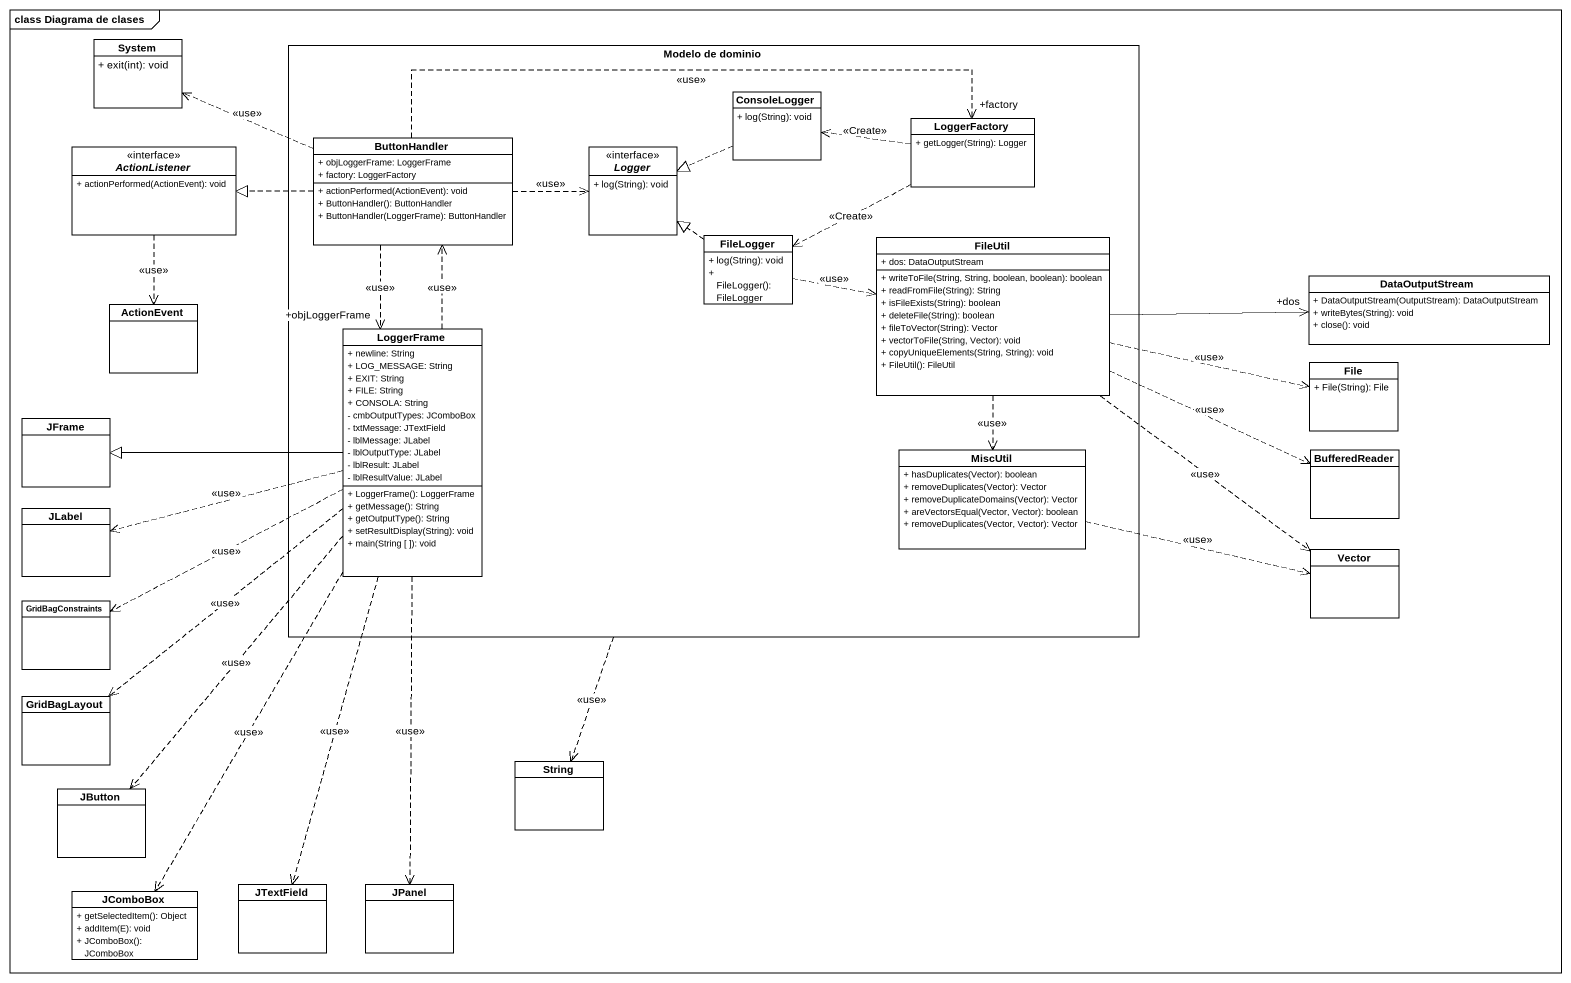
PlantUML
@startuml
mainframe class Diagrama de clases
hide circle
hide empty members
skinparam classAttributeIconSize 0
class System {
  + exit(int): void
}
rectangle "Modelo de dominio" as Modelo_de_dominio {
  class ConsoleLogger {
    + log(String): void
  }
  class ButtonHandler {
    + objLoggerFrame: LoggerFrame
    + factory: LoggerFactory
    + actionPerformed(ActionEvent): void
    + ButtonHandler(): ButtonHandler
    + ButtonHandler(LoggerFrame): ButtonHandler
  }
  interface Logger {
    + log(String): void
  }
  class LoggerFactory {
    + getLogger(String): Logger
  }
  class FileLogger {
    + log(String): void
    + FileLogger(): FileLogger
  }
  class FileUtil {
    + dos: DataOutputStream
    + writeToFile(String, String, boolean, boolean): boolean
    + readFromFile(String): String
    + isFileExists(String): boolean
    + deleteFile(String): boolean
    + fileToVector(String): Vector
    + vectorToFile(String, Vector): void
    + copyUniqueElements(String, String): void
    + FileUtil(): FileUtil
  }
  class LoggerFrame {
    + newline: String
    + LOG_MESSAGE: String
    + EXIT: String
    + FILE: String
    + CONSOLA: String
    - cmbOutputTypes: JComboBox
    - txtMessage: JTextField
    - lblMessage: JLabel
    - lblOutputType: JLabel
    - lblResult: JLabel
    - lblResultValue: JLabel
    + LoggerFrame(): LoggerFrame
    + getMessage(): String
    + getOutputType(): String
    + setResultDisplay(String): void
    + main(String [ ]): void
  }
  class MiscUtil {
    + hasDuplicates(Vector): boolean
    + removeDuplicates(Vector): Vector
    + removeDuplicateDomains(Vector): Vector
    + areVectorsEqual(Vector, Vector): boolean
    + removeDuplicates(Vector, Vector): Vector
  }
}
interface ActionListener {
  + actionPerformed(ActionEvent): void
}
class DataOutputStream {
  + DataOutputStream(OutputStream): DataOutputStream
  + writeBytes(String): void
  + close(): void
}
class ActionEvent
class "File" as File_ {
  + File(String): File
}
class JFrame
class BufferedReader
class JLabel
class Vector
class GridBagConstraints
class GridBagLayout
class String
class JButton
class JComboBox {
  + getSelectedItem(): Object
  + addItem(E): void
  + JComboBox(): JComboBox
}
class JTextField
class JPanel
Modelo_de_dominio ..> String : <<use>>
ConsoleLogger .left.|> Logger
ActionListener ..> ActionEvent : <<use>>
ButtonHandler .left.> System : <<use>>
ButtonHandler .left.|> ActionListener
ButtonHandler .right.> Logger : <<use>>
ButtonHandler .right.> "+factory" LoggerFactory : <<use>>
ButtonHandler ..> "+objLoggerFrame" LoggerFrame : <<use>>
LoggerFactory .left.> ConsoleLogger : <<Create>>
LoggerFactory .left.> FileLogger : <<Create>>
FileLogger .up.|> Logger
FileLogger .right.> FileUtil : <<use>>
FileUtil -right-> "+dos" DataOutputStream
FileUtil .right.> File_ : <<use>>
FileUtil ..> MiscUtil : <<use>>
FileUtil .right.> BufferedReader : <<use>>
FileUtil ..> Vector : <<use>>
LoggerFrame .up.> ButtonHandler : <<use>>
LoggerFrame -left-|> JFrame
LoggerFrame .left.> JLabel : <<use>>
LoggerFrame .left.> GridBagConstraints : <<use>>
LoggerFrame ..> GridBagLayout : <<use>>
LoggerFrame ..> JButton : <<use>>
LoggerFrame ..> JComboBox : <<use>>
LoggerFrame ..> JTextField : <<use>>
LoggerFrame ..> JPanel : <<use>>
MiscUtil .right.> Vector : <<use>>
@enduml
